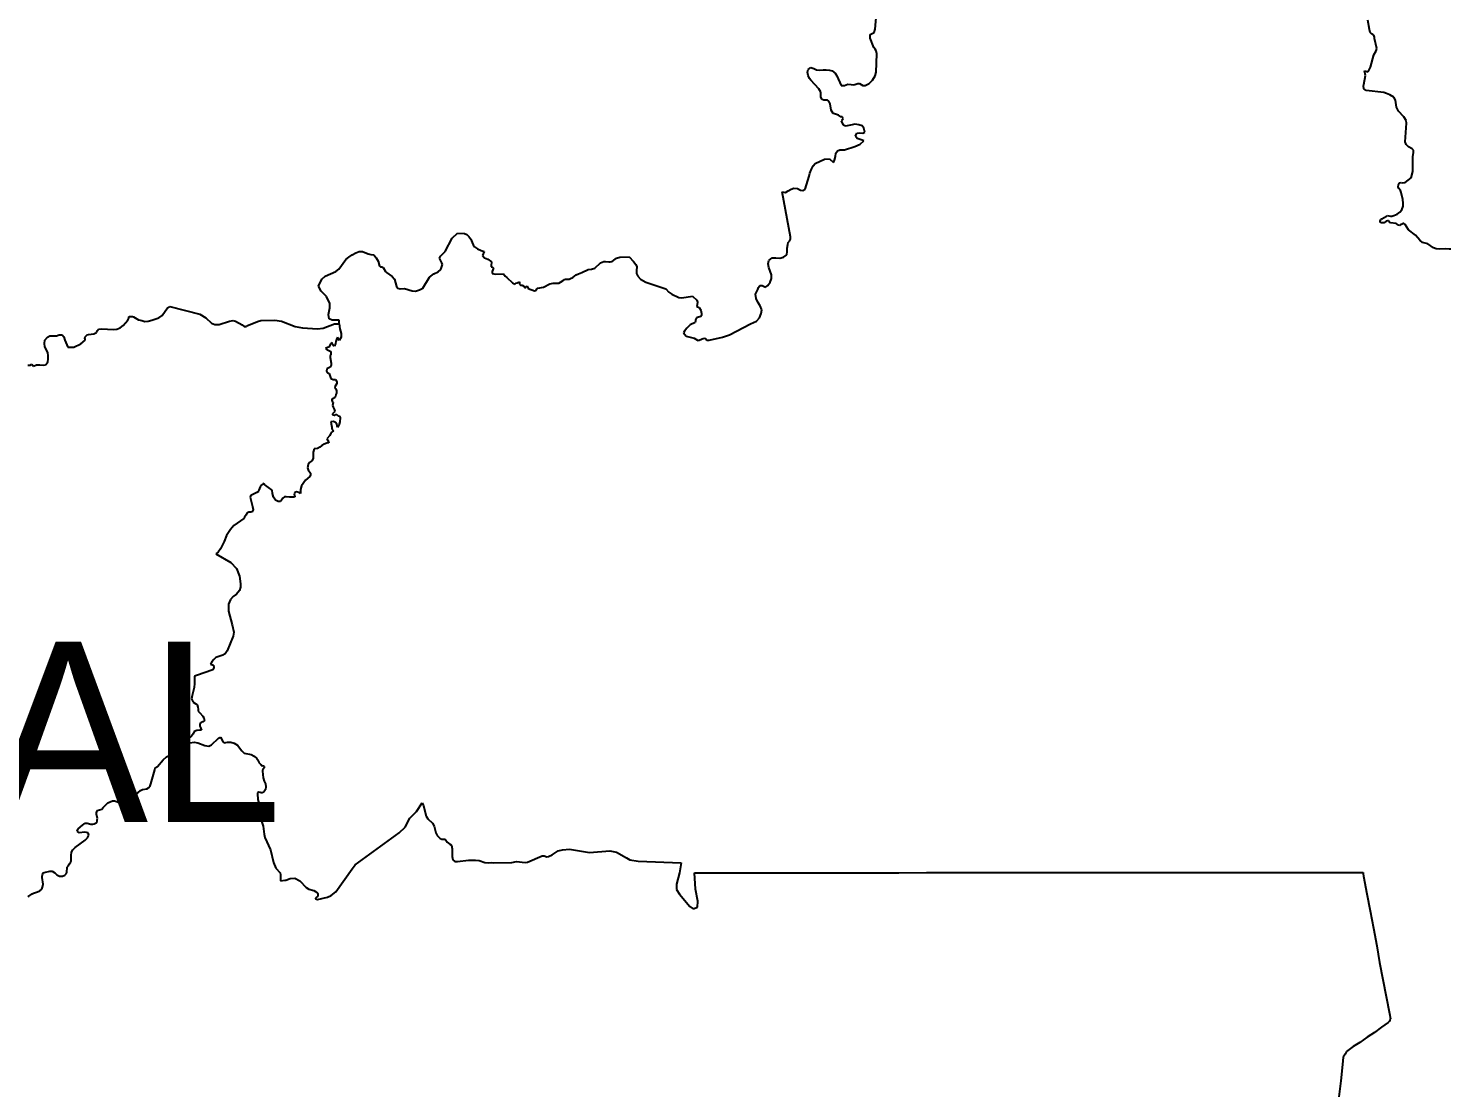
# Model space of a CAD drawing. Header units: metres. Extents: x 0 to 1325, y -1 to 773.
# Drawn here: x 614.01 to 644.05, y 324.31 to 346.77 of the extents above; entities that cross this region are included whole.
import ezdxf
from ezdxf.enums import TextEntityAlignment as Align

# ---------------------------------------------------------------- set-up
doc = ezdxf.new("R2010")
doc.units = ezdxf.units.M

msp = doc.modelspace()

# ---------------------------------------------------------------- linework, layer by layer
at = {"layer": 'SCORE'}
for points in [[(631.91, 346.758), (631.97, 347.488)], [(631.8, 346.648), (631.89, 346.688)], [(631.89, 346.688), (631.91, 346.758)], [(642.36, 346.748), (642.32, 346.948)], [(642.37, 346.688), (642.36, 346.748)], [(642.4, 346.658), (642.37, 346.688)], [(631.8, 346.568), (631.8, 346.648)], [(631.88, 346.368), (631.8, 346.568)], [(631.91, 346.338), (631.88, 346.368)], [(642.43, 346.648), (642.4, 346.658)], [(642.45, 346.628), (642.43, 346.648)], [(642.46, 346.588), (642.45, 346.628)], [(642.46, 346.558), (642.46, 346.588)], [(642.51, 346.348), (642.46, 346.558)], [(631.93, 346.298), (631.91, 346.338)], [(631.94, 346.238), (631.93, 346.298)], [(631.93, 345.848), (631.94, 346.238)], [(642.38, 345.958), (642.45, 346.218)], [(642.45, 346.218), (642.5, 346.298)], [(642.5, 346.298), (642.51, 346.348)], [(630.48, 345.848), (630.49, 345.908)], [(630.49, 345.778), (630.48, 345.848)], [(630.49, 345.908), (630.55, 345.948)], [(630.52, 345.718), (630.49, 345.778)], [(630.55, 345.948), (630.61, 345.928)], [(630.61, 345.928), (630.67, 345.898)], [(630.67, 345.898), (630.74, 345.888)], [(630.74, 345.888), (630.81, 345.898)], [(630.81, 345.898), (630.87, 345.898)], [(630.87, 345.898), (630.94, 345.888)], [(630.94, 345.888), (631, 345.878)], [(631, 345.878), (631.06, 345.828)], [(631.06, 345.828), (631.1, 345.768)], [(631.1, 345.768), (631.19, 345.568)], [(631.85, 345.678), (631.91, 345.768)], [(631.91, 345.768), (631.93, 345.848)], [(642.24, 345.588), (642.27, 345.778)], [(642.27, 345.778), (642.25, 345.878)], [(642.25, 345.878), (642.33, 345.858)], [(642.33, 345.858), (642.38, 345.958)], [(630.55, 345.678), (630.52, 345.718)], [(630.72, 345.498), (630.55, 345.678)], [(630.76, 345.428), (630.72, 345.498)], [(631.19, 345.568), (631.26, 345.568)], [(631.26, 345.568), (631.33, 345.598)], [(631.33, 345.598), (631.4, 345.588)], [(631.4, 345.588), (631.44, 345.578)], [(631.44, 345.578), (631.48, 345.588)], [(631.48, 345.588), (631.54, 345.608)], [(631.54, 345.608), (631.58, 345.608)], [(631.58, 345.608), (631.65, 345.568)], [(631.65, 345.568), (631.7, 345.568)], [(631.7, 345.568), (631.78, 345.608)], [(631.78, 345.608), (631.85, 345.678)], [(642.23, 345.558), (642.24, 345.588)], [(642.24, 345.498), (642.23, 345.558)], [(642.29, 345.458), (642.24, 345.498)], [(630.76, 345.388), (630.76, 345.428)], [(630.76, 345.348), (630.76, 345.388)], [(630.76, 345.318), (630.76, 345.348)], [(630.79, 345.268), (630.76, 345.318)], [(630.82, 345.258), (630.79, 345.268)], [(630.9, 345.258), (630.82, 345.258)], [(630.93, 345.238), (630.9, 345.258)], [(630.96, 345.178), (630.93, 345.238)], [(630.98, 345.048), (630.96, 345.178)], [(642.66, 345.418), (642.29, 345.458)], [(642.72, 345.398), (642.66, 345.418)], [(642.79, 345.368), (642.72, 345.398)], [(642.87, 345.318), (642.79, 345.368)], [(642.91, 345.258), (642.87, 345.318)], [(642.93, 345.108), (642.91, 345.258)], [(631.02, 344.978), (630.98, 345.048)], [(631.05, 344.968), (631.02, 344.978)], [(631.13, 344.938), (631.05, 344.968)], [(631.16, 344.918), (631.13, 344.938)], [(631.17, 344.908), (631.16, 344.918)], [(631.21, 344.908), (631.17, 344.908)], [(631.22, 344.898), (631.21, 344.908)], [(631.23, 344.868), (631.22, 344.898)], [(631.22, 344.848), (631.23, 344.868)], [(642.97, 345.028), (642.93, 345.108)], [(643.08, 344.908), (642.97, 345.028)], [(643.13, 344.828), (643.08, 344.908)], [(631.2, 344.818), (631.21, 344.828)], [(631.24, 344.728), (631.2, 344.818)], [(631.21, 344.828), (631.22, 344.848)], [(631.28, 344.708), (631.24, 344.728)], [(631.42, 344.738), (631.28, 344.708)], [(631.48, 344.748), (631.42, 344.738)], [(631.56, 344.738), (631.48, 344.748)], [(631.52, 344.558), (631.58, 344.568)], [(631.63, 344.718), (631.56, 344.738)], [(631.58, 344.568), (631.65, 344.558)], [(631.67, 344.668), (631.63, 344.718)], [(631.65, 344.558), (631.69, 344.578)], [(631.69, 344.578), (631.67, 344.668)], [(643.11, 344.378), (643.14, 344.768)], [(643.14, 344.768), (643.13, 344.828)], [(631.26, 344.208), (631.48, 344.278)], [(631.48, 344.278), (631.59, 344.328)], [(631.49, 344.498), (631.52, 344.558)], [(631.53, 344.448), (631.49, 344.498)], [(631.61, 344.418), (631.53, 344.448)], [(631.59, 344.328), (631.67, 344.398)], [(631.67, 344.398), (631.61, 344.418)], [(643.13, 344.318), (643.11, 344.378)], [(643.18, 344.268), (643.13, 344.318)], [(643.26, 344.228), (643.18, 344.268)], [(630.64, 343.918), (630.84, 344.008)], [(630.84, 344.008), (630.94, 344.018)], [(630.94, 344.018), (631.03, 343.938)], [(631.03, 343.938), (631.05, 343.988)], [(631.05, 343.988), (631.07, 344.068)], [(631.07, 344.068), (631.08, 344.138)], [(631.08, 344.138), (631.11, 344.188)], [(631.11, 344.188), (631.16, 344.208)], [(631.16, 344.208), (631.26, 344.208)], [(643.29, 344.198), (643.26, 344.228)], [(643.27, 344.058), (643.29, 344.148)], [(643.27, 343.748), (643.27, 344.058)], [(643.29, 344.148), (643.29, 344.198)], [(630.51, 343.648), (630.53, 343.718)], [(630.53, 343.718), (630.56, 343.798)], [(630.56, 343.798), (630.6, 343.868)], [(630.6, 343.868), (630.64, 343.918)], [(643.24, 343.618), (643.27, 343.748)], [(630.07, 343.338), (630.13, 343.378)], [(630.13, 343.378), (630.19, 343.398)], [(630.19, 343.398), (630.27, 343.388)], [(630.27, 343.388), (630.33, 343.358)], [(630.33, 343.358), (630.38, 343.348)], [(630.38, 343.348), (630.43, 343.378)], [(630.43, 343.378), (630.51, 343.648)], [(642.96, 343.428), (642.97, 343.468)], [(642.98, 343.388), (642.96, 343.428)], [(642.97, 343.468), (642.99, 343.508)], [(643.01, 343.348), (642.98, 343.388)], [(642.99, 343.508), (643.03, 343.518)], [(643.03, 343.518), (643.06, 343.508)], [(643.06, 343.508), (643.11, 343.518)], [(643.11, 343.518), (643.24, 343.618)], [(630.12, 342.368), (629.94, 343.318)], [(629.94, 343.318), (630.01, 343.308)], [(630.01, 343.308), (630.07, 343.338)], [(643.03, 343.308), (643.01, 343.348)], [(643.06, 343.158), (643.03, 343.308)], [(643.07, 343.078), (643.06, 343.158)], [(643.07, 343.018), (643.07, 343.078)], [(642.62, 342.748), (642.72, 342.808)], [(642.72, 342.808), (642.73, 342.818)], [(642.73, 342.818), (642.8, 342.808)], [(642.8, 342.808), (642.83, 342.808)], [(642.83, 342.808), (642.87, 342.818)], [(642.87, 342.818), (642.94, 342.848)], [(642.94, 342.848), (643, 342.888)], [(643, 342.888), (643.04, 342.938)], [(643.04, 342.938), (643.07, 343.018)], [(642.58, 342.698), (642.6, 342.738)], [(642.58, 342.678), (642.58, 342.698)], [(642.6, 342.668), (642.58, 342.678)], [(642.6, 342.738), (642.62, 342.748)], [(642.65, 342.668), (642.6, 342.668)], [(642.67, 342.668), (642.65, 342.668)], [(642.71, 342.698), (642.67, 342.668)], [(642.74, 342.708), (642.71, 342.698)], [(642.76, 342.708), (642.74, 342.708)], [(642.78, 342.678), (642.76, 342.708)], [(642.8, 342.668), (642.78, 342.678)], [(642.92, 342.648), (642.8, 342.668)], [(642.94, 342.638), (642.92, 342.648)], [(642.95, 342.628), (642.94, 342.638)], [(642.97, 342.618), (642.95, 342.628)], [(642.99, 342.608), (642.97, 342.618)], [(643.02, 342.628), (642.99, 342.608)], [(643.04, 342.638), (643.02, 342.628)], [(643.06, 342.648), (643.04, 342.638)], [(643.08, 342.648), (643.06, 342.648)], [(643.11, 342.628), (643.08, 342.648)], [(643.18, 342.518), (643.11, 342.628)], [(643.33, 342.408), (643.18, 342.518)], [(622.82, 342.058), (622.97, 342.338)], [(622.97, 342.338), (623.08, 342.448)], [(623.08, 342.448), (623.23, 342.438)], [(623.23, 342.438), (623.28, 342.418)], [(623.28, 342.418), (623.32, 342.378)], [(623.32, 342.378), (623.36, 342.318)], [(623.36, 342.318), (623.39, 342.248)], [(623.39, 342.248), (623.41, 342.198)], [(623.41, 342.198), (623.44, 342.158)], [(623.44, 342.158), (623.5, 342.118)], [(630.05, 342.128), (630.06, 342.208)], [(630.06, 342.208), (630.07, 342.248)], [(630.07, 342.248), (630.1, 342.278)], [(630.1, 342.278), (630.12, 342.318)], [(630.12, 342.318), (630.12, 342.368)], [(643.42, 342.298), (643.33, 342.408)], [(643.48, 342.248), (643.42, 342.298)], [(643.59, 342.218), (643.48, 342.248)], [(643.71, 342.138), (643.59, 342.218)], [(620.57, 341.688), (620.72, 341.888)], [(620.72, 341.888), (620.78, 341.938)], [(620.78, 341.938), (620.85, 341.988)], [(620.85, 341.988), (620.93, 342.028)], [(620.93, 342.028), (621, 342.058)], [(621, 342.058), (621.07, 342.058)], [(621.07, 342.058), (621.19, 342.008)], [(621.19, 342.008), (621.25, 341.998)], [(621.25, 341.998), (621.31, 341.988)], [(621.31, 341.988), (621.36, 341.928)], [(621.36, 341.928), (621.4, 341.858)], [(621.4, 341.858), (621.43, 341.748)], [(622.7, 341.918), (622.72, 341.958)], [(622.71, 341.888), (622.7, 341.918)], [(622.75, 341.818), (622.71, 341.888)], [(622.72, 341.958), (622.82, 342.058)], [(623.5, 342.118), (623.58, 342.078)], [(623.58, 342.078), (623.64, 342.058)], [(623.64, 342.058), (623.61, 341.978)], [(623.61, 341.978), (623.65, 341.928)], [(623.65, 341.928), (623.72, 341.898)], [(623.72, 341.898), (623.8, 341.838)], [(626.35, 341.848), (626.41, 341.898)], [(626.41, 341.898), (626.44, 341.918)], [(626.44, 341.918), (626.51, 341.938)], [(626.51, 341.938), (626.71, 341.948)], [(626.71, 341.948), (626.8, 341.848)], [(629.65, 341.798), (629.66, 341.868)], [(629.66, 341.868), (629.73, 341.928)], [(629.73, 341.928), (629.81, 341.928)], [(629.81, 341.928), (629.89, 341.918)], [(629.89, 341.918), (629.97, 341.938)], [(629.97, 341.938), (630.04, 341.988)], [(630.04, 341.988), (630.05, 342.058)], [(630.05, 342.058), (630.05, 342.128)], [(643.77, 342.118), (643.71, 342.138)], [(643.83, 342.108), (643.77, 342.118)], [(643.97, 342.118), (643.83, 342.108)], [(644.04, 342.108), (643.97, 342.118)], [(644.08, 342.108), (644.04, 342.108)], [(620.28, 341.538), (620.51, 341.638)], [(620.51, 341.638), (620.57, 341.688)], [(621.43, 341.748), (621.45, 341.738)], [(621.45, 341.738), (621.48, 341.738)], [(621.48, 341.738), (621.51, 341.718)], [(621.51, 341.718), (621.56, 341.638)], [(621.56, 341.638), (621.58, 341.618)], [(621.58, 341.618), (621.7, 341.528)], [(622.49, 341.518), (622.58, 341.588)], [(622.58, 341.588), (622.67, 341.628)], [(622.67, 341.628), (622.73, 341.678)], [(622.73, 341.678), (622.76, 341.788)], [(622.76, 341.788), (622.75, 341.818)], [(623.8, 341.818), (623.79, 341.778)], [(623.79, 341.778), (623.79, 341.738)], [(623.79, 341.738), (623.82, 341.728)], [(623.8, 341.838), (623.8, 341.818)], [(623.84, 341.708), (623.81, 341.638)], [(623.81, 341.638), (623.81, 341.598)], [(623.81, 341.598), (623.88, 341.578)], [(623.82, 341.728), (623.84, 341.708)], [(623.88, 341.578), (624.05, 341.588)], [(624.05, 341.588), (624.09, 341.538)], [(625.52, 341.508), (625.59, 341.568)], [(625.59, 341.568), (625.64, 341.588)], [(625.64, 341.588), (625.71, 341.618)], [(625.71, 341.618), (625.84, 341.678)], [(625.84, 341.678), (625.91, 341.688)], [(625.91, 341.688), (625.98, 341.708)], [(625.98, 341.708), (626.1, 341.818)], [(626.1, 341.818), (626.17, 341.848)], [(626.17, 341.848), (626.21, 341.848)], [(626.21, 341.848), (626.28, 341.838)], [(626.28, 341.838), (626.31, 341.838)], [(626.31, 341.838), (626.35, 341.848)], [(626.8, 341.848), (626.85, 341.788)], [(626.85, 341.788), (626.87, 341.738)], [(626.87, 341.738), (626.86, 341.658)], [(626.86, 341.658), (626.86, 341.598)], [(626.86, 341.598), (626.89, 341.538)], [(629.66, 341.718), (629.65, 341.798)], [(629.72, 341.568), (629.66, 341.718)], [(629.72, 341.488), (629.72, 341.568)], [(620.14, 341.328), (620.21, 341.478)], [(620.2, 341.218), (620.14, 341.328)], [(620.21, 341.478), (620.28, 341.538)], [(621.7, 341.528), (621.75, 341.478)], [(621.75, 341.478), (621.79, 341.318)], [(621.79, 341.318), (621.82, 341.288)], [(621.82, 341.288), (621.87, 341.268)], [(621.87, 341.268), (621.96, 341.278)], [(621.96, 341.278), (622.12, 341.228)], [(622.28, 341.248), (622.35, 341.288)], [(622.35, 341.288), (622.49, 341.518)], [(624.09, 341.538), (624.12, 341.508)], [(624.12, 341.508), (624.24, 341.398)], [(624.24, 341.398), (624.29, 341.368)], [(624.29, 341.368), (624.31, 341.388)], [(624.31, 341.388), (624.34, 341.398)], [(624.34, 341.398), (624.39, 341.418)], [(624.39, 341.418), (624.39, 341.368)], [(624.39, 341.368), (624.41, 341.348)], [(624.41, 341.348), (624.45, 341.348)], [(624.45, 341.348), (624.48, 341.328)], [(624.48, 341.328), (624.5, 341.298)], [(624.5, 341.288), (624.53, 341.308)], [(624.5, 341.298), (624.5, 341.288)], [(624.53, 341.308), (624.54, 341.328)], [(624.54, 341.328), (624.55, 341.328)], [(624.55, 341.328), (624.57, 341.278)], [(624.57, 341.278), (624.71, 341.228)], [(624.74, 341.238), (624.76, 341.268)], [(624.76, 341.268), (624.78, 341.288)], [(624.78, 341.288), (624.9, 341.308)], [(624.9, 341.308), (625.03, 341.378)], [(625.03, 341.378), (625.1, 341.388)], [(625.1, 341.388), (625.19, 341.388)], [(625.19, 341.388), (625.22, 341.388)], [(625.22, 341.388), (625.26, 341.408)], [(625.26, 341.408), (625.31, 341.448)], [(625.31, 341.448), (625.34, 341.468)], [(625.34, 341.468), (625.36, 341.478)], [(625.36, 341.478), (625.37, 341.478)], [(625.37, 341.478), (625.44, 341.478)], [(625.44, 341.478), (625.47, 341.488)], [(625.47, 341.488), (625.52, 341.508)], [(626.89, 341.538), (626.95, 341.478)], [(626.95, 341.478), (627.06, 341.408)], [(627.06, 341.408), (627.48, 341.268)], [(627.48, 341.268), (627.55, 341.198)], [(629.4, 341.198), (629.43, 341.258)], [(629.43, 341.258), (629.44, 341.298)], [(629.44, 341.298), (629.47, 341.338)], [(629.47, 341.338), (629.52, 341.338)], [(629.52, 341.338), (629.59, 341.308)], [(629.59, 341.308), (629.64, 341.338)], [(629.64, 341.338), (629.69, 341.408)], [(629.69, 341.408), (629.72, 341.488)], [(620.31, 341.108), (620.2, 341.218)], [(620.38, 340.958), (620.31, 341.108)], [(620.38, 340.868), (620.38, 340.958)], [(622.12, 341.228), (622.19, 341.218)], [(622.19, 341.218), (622.28, 341.248)], [(624.71, 341.228), (624.74, 341.238)], [(627.55, 341.198), (627.61, 341.158)], [(627.61, 341.158), (627.76, 341.088)], [(627.76, 341.088), (627.82, 341.078)], [(627.82, 341.078), (628.05, 341.118)], [(628.05, 341.118), (628.14, 341.028)], [(628.14, 341.028), (628.15, 340.988)], [(628.15, 340.988), (628.14, 340.898)], [(629.38, 341.158), (629.4, 341.198)], [(629.39, 341.068), (629.38, 341.158)], [(629.43, 340.988), (629.39, 341.068)], [(629.48, 340.908), (629.43, 340.988)], [(616.13, 340.678), (616.15, 340.688)], [(616.13, 340.648), (616.13, 340.678)], [(616.15, 340.688), (616.2, 340.688)], [(616.2, 340.688), (616.21, 340.688)], [(616.21, 340.688), (616.23, 340.678)], [(616.23, 340.678), (616.34, 340.618)], [(616.62, 340.608), (616.77, 340.658)], [(616.77, 340.658), (616.84, 340.708)], [(616.84, 340.708), (616.95, 340.868)], [(616.95, 340.868), (617, 340.898)], [(617, 340.898), (617.63, 340.738)], [(617.63, 340.738), (617.76, 340.658)], [(617.76, 340.658), (617.88, 340.548)], [(620.35, 340.728), (620.38, 340.868)], [(620.37, 340.638), (620.35, 340.728)], [(628.13, 340.658), (628.11, 340.618)], [(628.15, 340.668), (628.13, 340.658)], [(628.14, 340.898), (628.19, 340.878)], [(628.22, 340.688), (628.15, 340.668)], [(628.19, 340.878), (628.22, 340.818)], [(628.22, 340.818), (628.24, 340.748)], [(628.24, 340.708), (628.22, 340.688)], [(628.24, 340.748), (628.24, 340.708)], [(629.4, 340.588), (629.46, 340.658)], [(629.46, 340.658), (629.5, 340.748)], [(629.51, 340.828), (629.48, 340.908)], [(629.5, 340.748), (629.51, 340.828)], [(615.45, 340.348), (615.47, 340.388)], [(615.47, 340.388), (615.49, 340.418)], [(615.49, 340.418), (615.56, 340.428)], [(615.56, 340.428), (615.8, 340.408)], [(615.8, 340.408), (615.88, 340.418)], [(615.88, 340.418), (615.95, 340.448)], [(615.95, 340.448), (616.01, 340.498)], [(616.01, 340.498), (616.11, 340.608)], [(616.11, 340.608), (616.13, 340.648)], [(616.34, 340.618), (616.41, 340.598)], [(616.41, 340.598), (616.47, 340.578)], [(616.47, 340.578), (616.54, 340.588)], [(616.54, 340.588), (616.62, 340.608)], [(617.88, 340.548), (617.95, 340.518)], [(617.95, 340.518), (618.04, 340.518)], [(618.04, 340.518), (618.26, 340.588)], [(618.26, 340.588), (618.34, 340.598)], [(618.34, 340.598), (618.39, 340.588)], [(618.39, 340.588), (618.53, 340.508)], [(618.53, 340.508), (618.57, 340.478)], [(618.57, 340.478), (618.59, 340.478)], [(618.59, 340.478), (618.61, 340.478)], [(618.61, 340.478), (618.62, 340.478)], [(618.62, 340.478), (618.63, 340.488)], [(618.63, 340.488), (618.85, 340.578)], [(618.85, 340.578), (618.92, 340.598)], [(618.92, 340.598), (619.22, 340.608)], [(619.22, 340.608), (619.36, 340.588)], [(619.36, 340.588), (619.65, 340.478)], [(619.65, 340.478), (619.8, 340.448)], [(619.8, 340.448), (620.12, 340.428)], [(620.12, 340.428), (620.24, 340.438)], [(620.24, 340.438), (620.48, 340.528)], [(620.43, 340.608), (620.37, 340.638)], [(620.51, 340.608), (620.43, 340.608)], [(620.48, 340.528), (620.58, 340.528)], [(620.58, 340.608), (620.51, 340.608)], [(620.58, 340.528), (620.58, 340.608)], [(620.58, 340.528), (620.59, 340.428)], [(620.59, 340.428), (620.62, 340.328)], [(627.88, 340.378), (627.86, 340.338)], [(627.93, 340.438), (627.88, 340.378)], [(628, 340.508), (627.93, 340.438)], [(628.1, 340.558), (628, 340.508)], [(628.11, 340.588), (628.1, 340.558)], [(628.11, 340.618), (628.11, 340.588)], [(628.83, 340.298), (629.27, 340.528)], [(629.27, 340.528), (629.4, 340.588)], [(614.35, 340.118), (614.36, 340.188)], [(614.36, 340.048), (614.35, 340.118)], [(614.36, 340.188), (614.41, 340.248)], [(614.41, 340.248), (614.46, 340.278)], [(614.46, 340.278), (614.53, 340.278)], [(614.53, 340.278), (614.6, 340.278)], [(614.6, 340.278), (614.66, 340.298)], [(614.66, 340.298), (614.72, 340.298)], [(614.72, 340.298), (614.76, 340.258)], [(614.76, 340.258), (614.78, 340.188)], [(614.78, 340.188), (614.84, 340.038)], [(614.97, 340.038), (615.12, 340.108)], [(615.12, 340.108), (615.21, 340.188)], [(615.2, 340.228), (615.21, 340.258)], [(615.21, 340.208), (615.2, 340.228)], [(615.21, 340.258), (615.25, 340.298)], [(615.21, 340.188), (615.21, 340.208)], [(615.25, 340.298), (615.28, 340.308)], [(615.28, 340.308), (615.39, 340.318)], [(615.39, 340.318), (615.45, 340.348)], [(620.4, 340.118), (620.36, 340.038)], [(620.43, 340.138), (620.4, 340.118)], [(620.43, 340.108), (620.43, 340.138)], [(620.45, 340.078), (620.43, 340.108)], [(620.48, 340.058), (620.45, 340.078)], [(620.5, 340.118), (620.48, 340.058)], [(620.51, 340.158), (620.5, 340.118)], [(620.53, 340.218), (620.51, 340.158)], [(620.54, 340.248), (620.53, 340.218)], [(620.57, 340.198), (620.54, 340.248)], [(620.58, 340.178), (620.57, 340.198)], [(620.62, 340.248), (620.58, 340.178)], [(620.62, 340.328), (620.62, 340.248)], [(627.86, 340.338), (627.91, 340.268)], [(627.91, 340.268), (628.08, 340.228)], [(628.08, 340.228), (628.15, 340.188)], [(628.15, 340.188), (628.17, 340.178)], [(628.17, 340.178), (628.19, 340.188)], [(628.19, 340.188), (628.24, 340.208)], [(628.24, 340.208), (628.29, 340.228)], [(628.29, 340.228), (628.32, 340.218)], [(628.32, 340.218), (628.35, 340.188)], [(628.35, 340.188), (628.4, 340.188)], [(628.4, 340.188), (628.68, 340.248)], [(628.68, 340.248), (628.83, 340.298)], [(614.42, 339.928), (614.36, 340.048)], [(614.43, 339.858), (614.42, 339.928)], [(614.42, 339.718), (614.43, 339.788)], [(614.43, 339.788), (614.43, 339.858)], [(614.84, 340.038), (614.97, 340.038)], [(620.33, 340.028), (620.29, 340.008)], [(620.29, 340.008), (620.32, 339.988)], [(620.32, 339.988), (620.4, 339.948)], [(620.36, 340.038), (620.33, 340.028)], [(620.4, 339.878), (620.39, 339.858)], [(620.39, 339.858), (620.39, 339.818)], [(620.39, 339.818), (620.41, 339.698)], [(620.4, 339.948), (620.4, 339.908)], [(620.4, 339.908), (620.4, 339.878)], [(614, 339.658), (614.03, 339.658)], [(614.03, 339.658), (614.05, 339.658)], [(614.05, 339.658), (614.08, 339.678)], [(614.08, 339.678), (614.12, 339.638)], [(614.12, 339.638), (614.18, 339.668)], [(614.18, 339.668), (614.25, 339.668)], [(614.25, 339.668), (614.32, 339.658)], [(614.32, 339.658), (614.37, 339.668)], [(614.37, 339.668), (614.42, 339.718)], [(620.32, 339.578), (620.31, 339.528)], [(620.31, 339.528), (620.34, 339.498)], [(620.33, 339.588), (620.32, 339.578)], [(620.36, 339.598), (620.33, 339.588)], [(620.34, 339.498), (620.37, 339.478)], [(620.39, 339.618), (620.36, 339.598)], [(620.37, 339.478), (620.4, 339.378)], [(620.41, 339.658), (620.39, 339.618)], [(620.41, 339.698), (620.41, 339.658)], [(620.4, 339.378), (620.45, 339.358)], [(620.45, 339.358), (620.5, 339.358)], [(620.53, 339.268), (620.49, 339.198)], [(620.49, 339.198), (620.49, 339.188)], [(620.49, 339.188), (620.51, 339.158)], [(620.5, 339.358), (620.53, 339.308)], [(620.51, 339.158), (620.52, 339.118)], [(620.53, 339.308), (620.53, 339.268)], [(620.44, 338.948), (620.42, 338.938)], [(620.42, 338.938), (620.42, 338.918)], [(620.42, 338.918), (620.43, 338.898)], [(620.43, 338.898), (620.44, 338.878)], [(620.46, 338.948), (620.44, 338.948)], [(620.44, 338.878), (620.45, 338.868)], [(620.45, 338.868), (620.44, 338.808)], [(620.47, 338.958), (620.46, 338.958)], [(620.46, 338.958), (620.46, 338.948)], [(620.48, 338.978), (620.47, 338.958)], [(620.5, 338.998), (620.48, 338.978)], [(620.51, 339.038), (620.5, 338.998)], [(620.52, 339.068), (620.51, 339.038)], [(620.52, 339.118), (620.52, 339.068)], [(620.44, 338.808), (620.45, 338.768)], [(620.46, 338.648), (620.44, 338.628)], [(620.44, 338.628), (620.44, 338.608)], [(620.44, 338.608), (620.47, 338.598)], [(620.45, 338.768), (620.47, 338.728)], [(620.48, 338.668), (620.46, 338.648)], [(620.47, 338.728), (620.49, 338.688)], [(620.47, 338.598), (620.49, 338.598)], [(620.49, 338.688), (620.48, 338.668)], [(620.49, 338.598), (620.51, 338.618)], [(620.51, 338.618), (620.53, 338.618)], [(620.53, 338.618), (620.56, 338.588)], [(620.56, 338.588), (620.59, 338.578)], [(620.59, 338.578), (620.6, 338.548)], [(620.46, 338.468), (620.4, 338.458)], [(620.4, 338.458), (620.41, 338.418)], [(620.41, 338.418), (620.42, 338.348)], [(620.42, 338.348), (620.42, 338.318)], [(620.42, 338.318), (620.43, 338.298)], [(620.43, 338.298), (620.45, 338.278)], [(620.46, 338.268), (620.43, 338.248)], [(620.45, 338.278), (620.46, 338.268)], [(620.5, 338.448), (620.46, 338.468)], [(620.53, 338.408), (620.5, 338.448)], [(620.54, 338.338), (620.53, 338.408)], [(620.57, 338.378), (620.54, 338.338)], [(620.58, 338.408), (620.57, 338.378)], [(620.59, 338.458), (620.58, 338.408)], [(620.6, 338.548), (620.59, 338.458)], [(620.21, 337.958), (620.17, 337.928)], [(620.26, 337.988), (620.21, 337.958)], [(620.32, 338.008), (620.26, 337.988)], [(620.38, 338.168), (620.32, 338.098)], [(620.32, 338.098), (620.33, 338.078)], [(620.36, 338.018), (620.32, 338.008)], [(620.33, 338.078), (620.35, 338.048)], [(620.35, 338.048), (620.36, 338.018)], [(620.4, 338.218), (620.38, 338.168)], [(620.41, 338.238), (620.4, 338.218)], [(620.43, 338.248), (620.41, 338.238)], [(620.03, 337.688), (620, 337.638)], [(620.05, 337.888), (620.03, 337.818)], [(620.03, 337.818), (620.03, 337.688)], [(620.12, 337.898), (620.05, 337.888)], [(620.17, 337.928), (620.12, 337.898)], [(619.92, 337.558), (619.91, 337.488)], [(619.91, 337.488), (619.92, 337.448)], [(619.95, 337.598), (619.92, 337.558)], [(619.92, 337.448), (619.97, 337.378)], [(620, 337.638), (619.95, 337.598)], [(619.97, 337.378), (619.97, 337.338)], [(618.91, 337.088), (618.88, 337.018)], [(618.92, 337.118), (618.91, 337.088)], [(618.97, 337.148), (618.92, 337.118)], [(618.99, 337.158), (618.97, 337.148)], [(619.01, 337.128), (618.99, 337.158)], [(619.16, 337.018), (619.01, 337.128)], [(619.78, 337.108), (619.76, 337.028)], [(619.87, 337.228), (619.78, 337.108)], [(619.96, 337.308), (619.87, 337.228)], [(619.97, 337.338), (619.96, 337.308)], [(618.71, 336.908), (618.7, 336.868)], [(618.7, 336.868), (618.75, 336.668)], [(618.74, 336.918), (618.71, 336.908)], [(618.84, 336.968), (618.74, 336.918)], [(618.87, 336.988), (618.84, 336.968)], [(618.88, 337.018), (618.87, 336.988)], [(619.17, 336.948), (619.16, 337.018)], [(619.19, 336.868), (619.17, 336.948)], [(619.23, 336.808), (619.19, 336.868)], [(619.29, 336.778), (619.23, 336.808)], [(619.34, 336.778), (619.29, 336.778)], [(619.36, 336.808), (619.34, 336.778)], [(619.39, 336.848), (619.36, 336.808)], [(619.42, 336.878), (619.39, 336.848)], [(619.46, 336.878), (619.42, 336.878)], [(619.53, 336.868), (619.46, 336.878)], [(619.62, 336.868), (619.53, 336.868)], [(619.64, 336.878), (619.62, 336.868)], [(619.64, 336.968), (619.63, 336.938)], [(619.63, 336.938), (619.64, 336.878)], [(619.68, 336.978), (619.64, 336.968)], [(619.73, 336.968), (619.68, 336.978)], [(619.76, 336.948), (619.73, 336.968)], [(619.76, 337.028), (619.76, 336.948)], [(618.58, 336.448), (618.56, 336.418)], [(618.61, 336.498), (618.58, 336.448)], [(618.63, 336.528), (618.61, 336.498)], [(618.67, 336.548), (618.63, 336.528)], [(618.71, 336.548), (618.67, 336.548)], [(618.74, 336.558), (618.71, 336.548)], [(618.76, 336.608), (618.74, 336.558)], [(618.75, 336.668), (618.76, 336.608)], [(618.28, 336.188), (618.2, 336.058)], [(618.35, 336.268), (618.28, 336.188)], [(618.56, 336.418), (618.35, 336.268)], [(618.15, 335.928), (618.07, 335.778)], [(618.2, 336.058), (618.15, 335.928)], [(618.02, 335.708), (617.97, 335.668)], [(617.97, 335.668), (618.29, 335.488)], [(618.07, 335.778), (618.02, 335.708)], [(618.29, 335.488), (618.41, 335.358)], [(618.41, 335.358), (618.47, 335.198)], [(618.47, 335.198), (618.49, 335.038)], [(618.49, 334.968), (618.47, 334.898)], [(618.49, 335.038), (618.49, 334.968)], [(618.28, 334.708), (618.24, 334.608)], [(618.34, 334.768), (618.28, 334.708)], [(618.41, 334.818), (618.34, 334.768)], [(618.47, 334.898), (618.41, 334.818)], [(618.24, 334.608), (618.24, 334.458)], [(618.24, 334.458), (618.32, 334.168)], [(618.32, 334.168), (618.35, 334.018)], [(618.34, 333.928), (618.21, 333.618)], [(618.35, 334.018), (618.34, 333.928)], [(617.97, 333.478), (617.93, 333.438)], [(618.12, 333.528), (617.97, 333.478)], [(618.17, 333.558), (618.12, 333.528)], [(618.21, 333.618), (618.17, 333.558)], [(617.91, 333.218), (617.56, 333.098)], [(617.89, 333.388), (617.86, 333.338)], [(617.86, 333.338), (617.92, 333.318)], [(617.93, 333.438), (617.89, 333.388)], [(617.93, 333.268), (617.91, 333.218)], [(617.92, 333.318), (617.93, 333.268)], [(617.51, 332.848), (617.47, 332.678)], [(617.52, 332.928), (617.51, 332.848)], [(617.56, 333.098), (617.52, 333.088)], [(617.52, 333.088), (617.52, 332.928)], [(617.47, 332.678), (617.46, 332.608)], [(617.46, 332.608), (617.49, 332.538)], [(617.49, 332.538), (617.55, 332.498)], [(617.55, 332.498), (617.58, 332.478)], [(617.58, 332.478), (617.59, 332.428)], [(617.59, 332.428), (617.6, 332.388)], [(617.6, 332.388), (617.6, 332.348)], [(617.6, 332.348), (617.63, 332.308)], [(617.63, 332.308), (617.7, 332.238)], [(617.63, 331.948), (617.57, 331.938)], [(617.66, 332.108), (617.63, 332.088)], [(617.63, 332.088), (617.63, 332.048)], [(617.63, 332.048), (617.63, 332.028)], [(617.63, 332.028), (617.65, 331.998)], [(617.67, 331.948), (617.63, 331.948)], [(617.65, 331.998), (617.67, 331.948)], [(617.7, 332.118), (617.66, 332.108)], [(617.7, 332.238), (617.72, 332.208)], [(617.73, 332.148), (617.7, 332.118)], [(617.72, 332.208), (617.73, 332.148)], [(617.16, 331.488), (617.36, 331.648)], [(617.39, 331.758), (617.36, 331.648)], [(617.36, 331.648), (617.42, 331.678)], [(617.46, 331.818), (617.39, 331.758)], [(617.42, 331.678), (617.51, 331.688)], [(617.49, 331.868), (617.46, 331.818)], [(617.51, 331.918), (617.49, 331.868)], [(617.57, 331.938), (617.51, 331.918)], [(617.51, 331.688), (617.59, 331.678)], [(617.59, 331.678), (617.74, 331.618)], [(617.88, 331.638), (618.03, 331.778)], [(618.03, 331.778), (618.07, 331.798)], [(618.07, 331.798), (618.1, 331.748)], [(618.1, 331.748), (618.12, 331.698)], [(618.12, 331.698), (618.15, 331.678)], [(618.15, 331.678), (618.22, 331.688)], [(618.22, 331.688), (618.29, 331.688)], [(618.29, 331.688), (618.36, 331.668)], [(618.36, 331.668), (618.43, 331.628)], [(616.86, 331.318), (616.93, 331.378)], [(616.93, 331.378), (617.16, 331.488)], [(617.74, 331.618), (617.82, 331.608)], [(617.82, 331.608), (617.88, 331.638)], [(618.43, 331.628), (618.52, 331.508)], [(618.52, 331.508), (618.57, 331.458)], [(618.57, 331.458), (618.72, 331.428)], [(618.72, 331.428), (618.78, 331.398)], [(618.78, 331.398), (618.84, 331.348)], [(618.84, 331.348), (618.87, 331.298)], [(616.6, 330.808), (616.68, 331.108)], [(616.68, 331.108), (616.69, 331.148)], [(616.69, 331.148), (616.74, 331.178)], [(616.74, 331.178), (616.86, 331.318)], [(618.87, 331.298), (618.88, 331.258)], [(618.88, 331.258), (618.9, 331.238)], [(618.9, 331.238), (618.92, 331.218)], [(618.92, 331.218), (618.93, 331.198)], [(618.93, 331.198), (618.95, 331.198)], [(618.95, 331.198), (618.97, 331.188)], [(618.97, 331.118), (618.96, 331.098)], [(618.96, 331.098), (618.96, 331.078)], [(618.96, 331.078), (618.97, 330.938)], [(618.97, 331.188), (618.99, 331.178)], [(618.99, 331.148), (618.97, 331.118)], [(618.99, 331.178), (618.99, 331.148)], [(616.55, 330.728), (616.58, 330.768)], [(616.58, 330.768), (616.6, 330.808)], [(618.97, 330.938), (618.99, 330.868)], [(618.99, 330.868), (619.02, 330.808)], [(619.02, 330.808), (619.03, 330.748)], [(619.03, 330.748), (619.02, 330.688)], [(615.69, 330.408), (615.79, 330.448)], [(615.79, 330.448), (615.8, 330.448)], [(615.8, 330.448), (615.83, 330.448)], [(615.83, 330.448), (615.95, 330.408)], [(616.07, 330.438), (616.12, 330.498)], [(616.12, 330.498), (616.32, 330.618)], [(616.32, 330.618), (616.38, 330.668)], [(616.38, 330.668), (616.42, 330.688)], [(616.42, 330.688), (616.51, 330.708)], [(616.51, 330.708), (616.55, 330.728)], [(618.88, 330.638), (618.85, 330.618)], [(618.85, 330.618), (618.85, 330.598)], [(618.85, 330.598), (618.86, 330.478)], [(618.86, 330.478), (618.9, 330.328)], [(618.91, 330.628), (618.88, 330.638)], [(618.93, 330.618), (618.91, 330.628)], [(618.95, 330.618), (618.93, 330.618)], [(618.99, 330.648), (618.95, 330.618)], [(619.02, 330.688), (618.99, 330.648)], [(615.45, 330.198), (615.46, 330.238)], [(615.45, 330.168), (615.45, 330.198)], [(615.47, 330.078), (615.45, 330.168)], [(615.46, 330.248), (615.56, 330.278)], [(615.46, 330.238), (615.46, 330.248)], [(615.56, 330.278), (615.59, 330.308)], [(615.59, 330.308), (615.69, 330.408)], [(615.95, 330.408), (616.01, 330.398)], [(616.01, 330.398), (616.04, 330.408)], [(616.04, 330.408), (616.07, 330.438)], [(618.9, 330.238), (618.89, 330.198)], [(618.89, 330.198), (618.9, 330.128)], [(618.9, 330.328), (618.91, 330.288)], [(618.91, 330.288), (618.9, 330.238)], [(622.07, 330.088), (622.21, 330.228)], [(622.21, 330.228), (622.33, 330.408)], [(622.33, 330.408), (622.36, 330.348)], [(622.36, 330.348), (622.42, 330.128)], [(615.04, 329.808), (615.06, 329.858)], [(615.06, 329.858), (615.15, 329.938)], [(615.15, 329.938), (615.18, 329.958)], [(615.18, 329.958), (615.21, 329.978)], [(615.21, 329.978), (615.25, 329.978)], [(615.25, 329.978), (615.33, 329.958)], [(615.33, 329.958), (615.37, 329.958)], [(615.37, 329.958), (615.4, 329.968)], [(615.4, 329.968), (615.44, 329.988)], [(615.44, 329.988), (615.46, 330.018)], [(615.46, 330.048), (615.47, 330.078)], [(615.46, 330.018), (615.46, 330.048)], [(618.9, 330.128), (618.97, 329.918)], [(618.97, 329.918), (618.99, 329.748)], [(621.85, 329.778), (621.97, 329.898)], [(621.97, 329.898), (622.07, 330.088)], [(622.42, 330.128), (622.45, 330.068)], [(622.45, 330.068), (622.55, 329.978)], [(622.55, 329.978), (622.59, 329.918)], [(622.59, 329.918), (622.62, 329.778)], [(615, 329.468), (615.21, 329.618)], [(615.08, 329.778), (615.04, 329.808)], [(615.2, 329.788), (615.08, 329.778)], [(615.27, 329.778), (615.2, 329.788)], [(615.21, 329.618), (615.26, 329.668)], [(615.26, 329.668), (615.29, 329.728)], [(615.29, 329.728), (615.27, 329.778)], [(618.99, 329.748), (619.01, 329.678)], [(619.01, 329.678), (619.13, 329.418)], [(620.92, 329.098), (621.85, 329.778)], [(622.62, 329.778), (622.65, 329.718)], [(622.65, 329.718), (622.71, 329.658)], [(622.71, 329.658), (622.75, 329.638)], [(622.75, 329.638), (622.79, 329.638)], [(622.79, 329.638), (622.82, 329.638)], [(622.82, 329.638), (622.86, 329.578)], [(622.86, 329.578), (622.92, 329.538)], [(614.91, 329.298), (614.92, 329.368)], [(614.91, 329.178), (614.91, 329.298)], [(614.92, 329.368), (614.95, 329.418)], [(614.95, 329.418), (615, 329.468)], [(619.13, 329.418), (619.19, 329.148)], [(622.92, 329.538), (622.95, 329.518)], [(622.95, 329.518), (622.97, 329.438)], [(622.97, 329.438), (622.97, 329.278)], [(622.97, 329.278), (622.98, 329.208)], [(624.56, 329.158), (624.87, 329.288)], [(624.87, 329.288), (624.91, 329.288)], [(624.91, 329.288), (624.97, 329.268)], [(624.97, 329.268), (625, 329.278)], [(625, 329.278), (625.08, 329.308)], [(625.08, 329.308), (625.21, 329.398)], [(625.21, 329.398), (625.3, 329.418)], [(625.3, 329.418), (625.45, 329.428)], [(625.45, 329.428), (625.87, 329.358)], [(625.87, 329.358), (626.3, 329.398)], [(626.3, 329.398), (626.44, 329.368)], [(626.44, 329.368), (626.65, 329.248)], [(626.65, 329.248), (626.72, 329.208)], [(614.32, 328.928), (614.34, 328.938)], [(614.34, 328.938), (614.46, 328.968)], [(614.46, 328.968), (614.51, 328.968)], [(614.51, 328.968), (614.57, 328.928)], [(614.81, 328.908), (614.82, 328.938)], [(614.82, 328.938), (614.83, 329.048)], [(614.83, 329.048), (614.85, 329.068)], [(614.85, 329.068), (614.88, 329.118)], [(614.88, 329.118), (614.9, 329.148)], [(614.9, 329.148), (614.91, 329.178)], [(619.19, 329.148), (619.24, 329.028)], [(619.24, 329.028), (619.33, 328.928)], [(620.51, 328.528), (620.85, 329.018)], [(620.85, 329.018), (620.92, 329.098)], [(622.98, 329.208), (623.02, 329.168)], [(623.02, 329.168), (623.08, 329.168)], [(623.08, 329.168), (623.31, 329.198)], [(623.31, 329.198), (623.46, 329.198)], [(623.46, 329.198), (623.53, 329.188)], [(623.53, 329.188), (623.54, 329.188)], [(623.54, 329.188), (623.66, 329.148)], [(623.66, 329.148), (623.73, 329.138)], [(623.73, 329.138), (623.8, 329.148)], [(623.8, 329.148), (623.85, 329.138)], [(623.85, 329.138), (624.23, 329.148)], [(624.23, 329.148), (624.33, 329.168)], [(624.33, 329.168), (624.51, 329.148)], [(624.51, 329.148), (624.56, 329.158)], [(626.72, 329.208), (626.9, 329.178)], [(626.9, 329.178), (627.81, 329.138)], [(627.81, 329.138), (627.77, 328.928)], [(632.41, 328.928), (632.99, 328.938)], [(632.99, 328.938), (633.59, 328.938)], [(633.59, 328.938), (634.21, 328.938)], [(634.21, 328.938), (634.83, 328.938)], [(634.83, 328.938), (635.46, 328.938)], [(635.46, 328.938), (636.09, 328.938)], [(636.09, 328.938), (636.72, 328.938)], [(636.72, 328.938), (637.34, 328.938)], [(637.34, 328.938), (637.94, 328.938)], [(637.94, 328.938), (638.52, 328.938)], [(638.52, 328.938), (639.07, 328.938)], [(639.07, 328.938), (639.24, 328.938)], [(639.24, 328.938), (639.6, 328.938)], [(639.6, 328.938), (640.09, 328.938)], [(640.09, 328.938), (640.38, 328.938)], [(640.38, 328.938), (640.64, 328.938)], [(640.64, 328.938), (640.89, 328.938)], [(640.89, 328.938), (641.13, 328.938)], [(641.13, 328.938), (641.62, 328.938)], [(641.62, 328.938), (642.2, 328.938)], [(642.2, 328.938), (642.21, 328.938)], [(642.21, 328.938), (642.22, 328.938)], [(642.22, 328.938), (642.22, 328.928)], [(614.3, 328.858), (614.31, 328.888)], [(614.3, 328.828), (614.3, 328.858)], [(614.32, 328.688), (614.3, 328.828)], [(614.31, 328.888), (614.32, 328.928)], [(614.31, 328.628), (614.32, 328.688)], [(614.57, 328.928), (614.61, 328.888)], [(614.61, 328.888), (614.67, 328.858)], [(614.67, 328.858), (614.73, 328.858)], [(614.73, 328.858), (614.78, 328.878)], [(614.78, 328.878), (614.81, 328.908)], [(619.33, 328.928), (619.34, 328.888)], [(619.34, 328.888), (619.34, 328.758)], [(619.34, 328.758), (619.43, 328.778)], [(619.43, 328.778), (619.45, 328.778)], [(619.45, 328.778), (619.54, 328.808)], [(619.54, 328.808), (619.64, 328.818)], [(619.64, 328.818), (619.75, 328.758)], [(619.75, 328.758), (619.88, 328.618)], [(627.77, 328.928), (627.71, 328.688)], [(627.71, 328.688), (627.71, 328.578)], [(628.11, 328.588), (628.09, 328.928)], [(628.09, 328.928), (628.73, 328.928)], [(628.73, 328.928), (628.85, 328.928)], [(628.85, 328.928), (629.31, 328.928)], [(629.31, 328.928), (629.36, 328.928)], [(629.36, 328.928), (629.7, 328.928)], [(629.7, 328.928), (629.95, 328.928)], [(629.95, 328.928), (630.22, 328.928)], [(630.22, 328.928), (630.52, 328.928)], [(630.52, 328.928), (630.83, 328.928)], [(630.83, 328.928), (631.32, 328.928)], [(631.32, 328.928), (631.85, 328.928)], [(631.85, 328.928), (632.41, 328.928)], [(642.22, 328.928), (642.22, 328.908)], [(642.22, 328.908), (642.22, 328.898)], [(642.22, 328.898), (642.22, 328.888)], [(642.22, 328.888), (642.23, 328.878)], [(642.23, 328.878), (642.23, 328.858)], [(642.23, 328.858), (642.3, 328.488)], [(614, 328.428), (614.02, 328.438)], [(614.02, 328.438), (614.09, 328.488)], [(614.09, 328.488), (614.12, 328.498)], [(614.12, 328.498), (614.2, 328.528)], [(614.2, 328.528), (614.25, 328.548)], [(614.25, 328.548), (614.29, 328.588)], [(614.29, 328.588), (614.31, 328.628)], [(619.88, 328.618), (619.94, 328.588)], [(619.94, 328.588), (620.04, 328.558)], [(620.04, 328.558), (620.08, 328.538)], [(620.08, 328.538), (620.12, 328.498)], [(620.09, 328.408), (620.08, 328.398)], [(620.08, 328.398), (620.08, 328.378)], [(620.08, 328.378), (620.12, 328.368)], [(620.1, 328.418), (620.09, 328.408)], [(620.12, 328.428), (620.1, 328.418)], [(620.12, 328.498), (620.13, 328.478)], [(620.13, 328.438), (620.12, 328.428)], [(620.12, 328.368), (620.33, 328.418)], [(620.13, 328.478), (620.13, 328.458)], [(620.13, 328.458), (620.13, 328.438)], [(620.33, 328.418), (620.41, 328.448)], [(620.41, 328.448), (620.51, 328.528)], [(627.71, 328.578), (627.77, 328.478)], [(627.77, 328.478), (627.99, 328.218)], [(628.16, 328.328), (628.11, 328.588)], [(642.3, 328.488), (642.37, 328.128)], [(627.99, 328.218), (628.06, 328.168)], [(628.06, 328.168), (628.15, 328.208)], [(628.15, 328.208), (628.16, 328.328)], [(642.37, 328.128), (642.44, 327.758)], [(642.44, 327.758), (642.51, 327.388)], [(642.51, 327.388), (642.57, 327.038)], [(642.57, 327.038), (642.64, 326.678)], [(642.64, 326.678), (642.71, 326.318)], [(642.71, 326.318), (642.78, 325.958)], [(642.78, 325.958), (642.8, 325.848)], [(642.61, 325.668), (642.46, 325.558)], [(642.75, 325.768), (642.61, 325.668)], [(642.77, 325.788), (642.75, 325.768)], [(642.79, 325.798), (642.77, 325.788)], [(642.8, 325.848), (642.79, 325.828)], [(642.79, 325.828), (642.79, 325.798)], [(642.15, 325.348), (642.01, 325.258)], [(642.31, 325.458), (642.15, 325.348)], [(642.46, 325.558), (642.31, 325.458)], [(641.8, 325.038), (641.79, 324.878)], [(641.84, 325.098), (641.8, 325.038)], [(641.87, 325.158), (641.84, 325.098)], [(642.01, 325.258), (641.87, 325.158)], [(641.79, 324.878), (641.75, 324.538)], [(641.75, 324.538), (641.71, 324.198)]]:
    msp.add_lwpolyline(points, dxfattribs=at)

# ---------------------------------------------------------------- texts
at = {"layer": 'ENGRAVE'}
msp.add_text('SENEGAL', height=3.809, dxfattribs=at).set_placement((607.343, 330.003), align=Align.CENTER)

doc.saveas('drawing.dxf')
